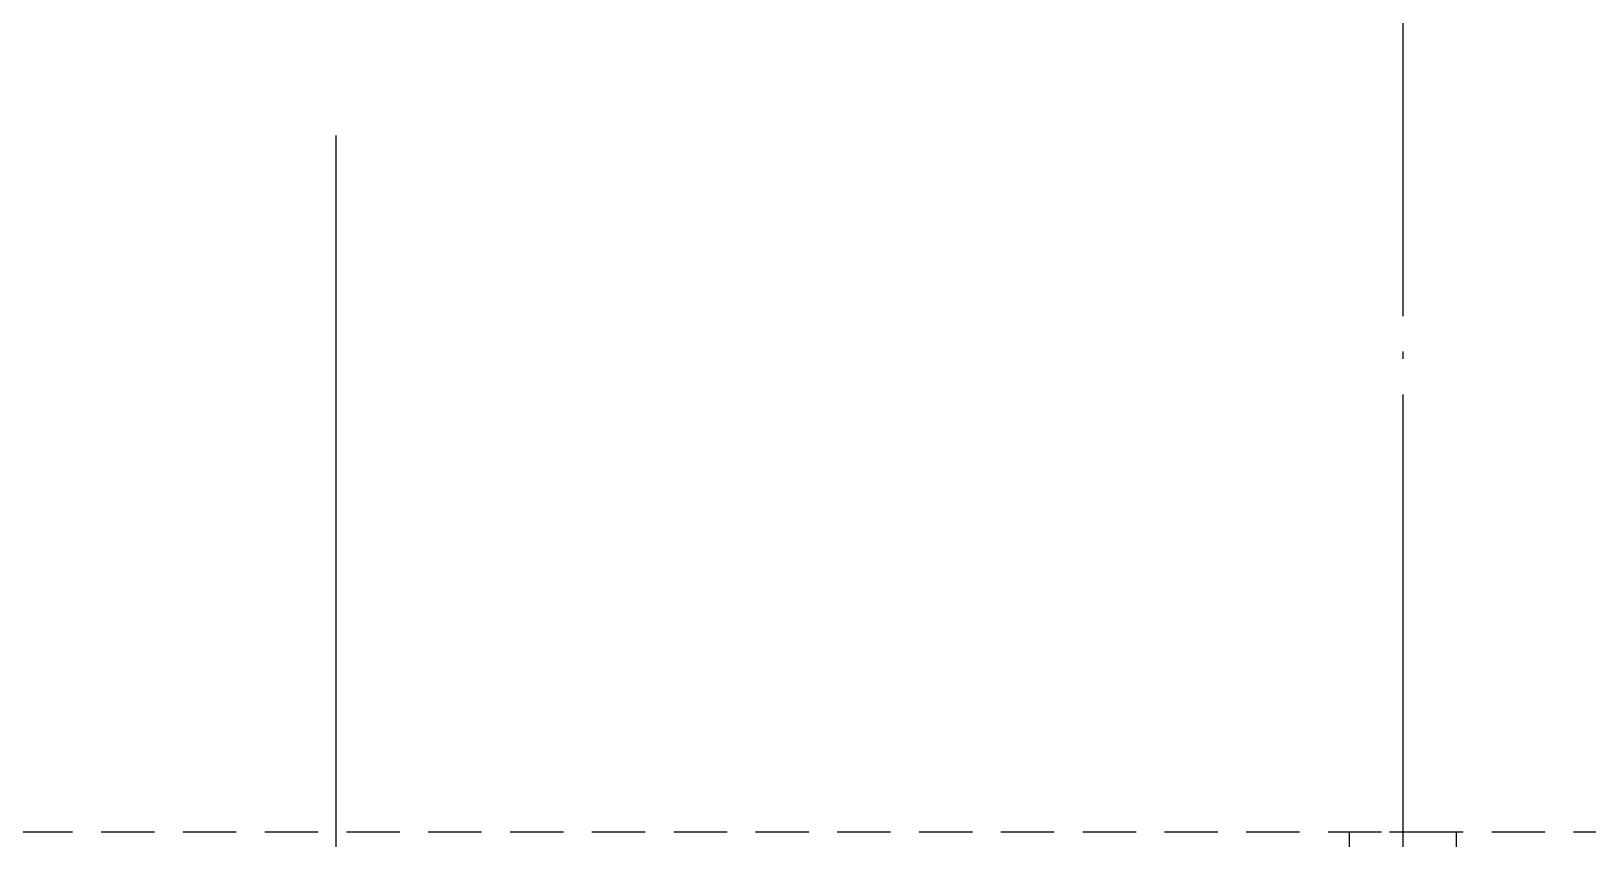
# Model space of a CAD drawing. Header units: millimetres. Extents: x -734060 to 504600, y -7739 to 118800.
# Drawn here: x -266613 to -257859, y 86160 to 90702 of the extents above; entities that cross this region are included whole.
import ezdxf

# ---------------------------------------------------------------- set-up
doc = ezdxf.new("R2010")
doc.units = ezdxf.units.MM
doc.header["$LTSCALE"] = 200
for name, pattern in [('CEN-GAUN', [32.2, 30, -1, 0.2, -1]), ('CONTINOUS', [0]), ('H3', [3, 2, -1]), ('HID', [2.3, 1.5, -0.8]), ('HIDDEN', [0.375, 0.25, -0.125])]:
    doc.linetypes.add(name, pattern=pattern)
for name, color, linetype in [('0-기초', 4, 'H3'), ('CEN', 1, 'CEN-GAUN'), ('G', 3, 'Continuous'), ('HAT-INS', 250, 'Continuous'), ('Z-하부구조체', 6, 'HIDDEN')]:
    doc.layers.add(name, color=color, linetype=linetype)

# ---------------------------------------------------------------- blocks, each defined once
blk = doc.blocks.new('X-CEN11')
at = {"layer": 'CEN', "color": 14, "linetype": 'CONTINOUS'}
blk.add_line((30000, 4216.4), (30000, -48378.3), dxfattribs=at)
blk = doc.blocks.new('X-CEN')
at = {"layer": 'CEN'}
blk.add_line((36000, 9200), (36000, -53000), dxfattribs=at)
blk = doc.blocks.new('X-S-PDH')
at = {"layer": 'Z-하부구조체', "color": 251, "ltscale": 3}
blk.add_lwpolyline([(35700, 300), (36300, 300), (36300, -300), (35700, -300)], close=True, dxfattribs=at)

msp = doc.modelspace()

# ---------------------------------------------------------------- linework, layer by layer
at = {"layer": 'G', "color": 7, "linetype": 'HID'}
msp.add_lwpolyline([(-295200, 86200), (-223600, 86200), (-223600, 42600), (-295200, 42600)], close=True, dxfattribs=at)

# ---------------------------------------------------------------- block references
msp.add_blockref('X-S-PDH', (-294900, 85900))
at = {"layer": '0-기초', "color": 252, "linetype": 'CONTINOUS', "ltscale": 3}
msp.add_blockref('X-CEN11', (-294900, 85900), dxfattribs=at)
at = {"layer": 'HAT-INS'}
msp.add_blockref('X-CEN', (-294900, 85900), dxfattribs=at)

doc.saveas('drawing.dxf')
